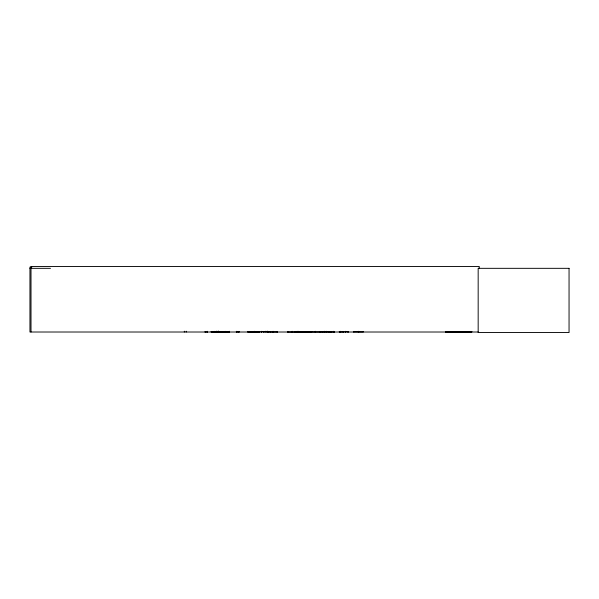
<?xml version="1.0" encoding="UTF-8"?>
<svg xmlns="http://www.w3.org/2000/svg" width="599" height="599" viewBox="0 0 599 599"><rect width="100%" height="100%" fill="white"/><g stroke="black" fill="none" stroke-linecap="round" stroke-linejoin="round"><path stroke-width="0.9" d="M221.226 331.988L221.233 331.479M445.619 331.584L445.544 332.011L445.544 331.584L471.705 331.584L471.705 332.011L471.705 331.584M445.544 331.779L471.705 331.756M310.671 331.928L310.679 331.524M319.656 331.479L319.626 331.943M328.993 331.928L329.023 331.479M287.565 332.011L334.384 331.943M216.351 332.011L216.246 331.344M270.127 331.943L261.194 331.524M330.446 331.943L330.506 331.524M251.812 331.943L251.879 331.524M254.365 331.943L254.358 331.344M254.71 331.943L254.77 331.524M295.741 331.943L295.809 331.524L295.869 332.011M204.851 331.943L207.426 331.943L207.449 331.344M31.822 267.124L29.95 267.124L29.95 332.011L478.287 332.011M29.95 268.33L50.496 268.33M211.994 331.591L228.324 331.591M247.672 331.591L259.667 331.591M299.829 331.591L311.817 331.591M211.964 331.749L228.346 331.749M247.649 331.749L259.689 331.764M299.807 331.749L311.839 331.764M247.664 331.973L259.681 331.973M339.356 332.011L339.356 331.479L339.416 331.876L343.789 331.988M345.151 331.524L348.491 331.943M353.747 331.876L363.383 331.943L363.383 331.479M445.544 331.973L471.713 331.958M225.209 331.928L225.231 331.344M217.063 331.943L216.995 331.524M239.33 331.943L236.493 331.943L236.53 331.344M345.556 331.943L345.586 331.344M261.598 331.943L261.606 331.344M277.547 331.943L270.643 331.943M301.634 331.943L301.589 331.524L301.544 332.011M331.532 331.928L331.509 331.479M329.046 331.943L329.038 331.524M268.532 331.876L268.532 331.524M320.158 331.958L320.061 331.479M479.222 268.33L479.222 266.45L31.006 266.45L31.006 332.011M358.734 331.344L358.734 332.011M358.397 331.344L358.397 332.011M353.747 331.479L353.747 332.011M348.026 331.479L348.026 332.011M345.488 331.344L345.488 332.011M345.091 331.479L345.091 332.011M343.294 331.479L343.294 332.011M340.419 331.344L340.419 332.011M340.277 331.344L340.277 332.011M334.512 331.479L334.512 332.011M333.583 331.344L333.583 332.011M333.448 331.344L333.448 332.011M330.566 331.479L330.566 332.011M326.74 331.344L326.74 332.011M326.418 331.344L326.418 332.011M324.8 331.344L324.8 332.011M324.493 331.344L324.478 332.011M324.186 331.344L324.186 332.011M322.202 331.479L322.202 332.011M319.709 331.479L319.709 332.011M315.531 331.344L315.531 332.011M315.216 331.344L315.216 332.011M310.694 331.479L310.694 332.011M298.811 331.479L298.811 332.011M298.414 331.344L298.414 332.011L298.309 331.344M297.404 331.344L297.404 332.011M297.156 331.344L297.156 332.011M295.007 331.479L295.007 332.011M294.461 331.479L294.461 332.011M292.319 331.344L292.319 332.011M292.072 331.344L292.072 332.011M287.932 331.479L287.932 332.011M277.195 331.479L277.195 332.011M273.211 331.344L273.211 332.011M272.979 331.344L272.979 332.011M270.546 331.479L270.546 332.011M270.224 331.479L270.224 332.011M268.397 331.479L268.464 332.011M267.76 331.21L267.79 332.011M267.558 331.344L267.558 332.011M267.364 331.344L267.356 332.011M265.889 331.21L265.889 332.011M264.024 331.479L264.024 332.011M263.575 331.479L263.575 332.011M261.501 331.344L261.501 332.011M261.127 331.479L261.127 332.011M254.837 331.479L254.837 332.011M254.463 331.344L254.463 332.011M251.939 331.479L251.939 332.011M238.859 331.479L238.859 332.011M236.62 331.344L236.62 332.011M236.365 331.479L236.365 332.011M229.552 331.479L229.552 332.011M229.38 331.344L229.38 332.011L211.597 331.988L211.604 331.479M229.297 331.344L229.297 332.011M227.5 331.479L227.5 332.011M227.058 331.479L227.058 332.011M225.127 331.479L225.127 332.011M218.68 331.21L218.68 332.011M218.313 331.21L218.306 332.011M218.171 331.479L218.171 332.011M218.058 331.344L217.976 332.011M217.924 331.344L217.924 332.011M216.883 331.479L216.928 332.011M216.808 331.21L216.823 332.011M216.576 331.344L216.591 332.011M216.202 331.479L216.202 332.011M215.79 331.479L215.79 332.011M214.809 331.344L214.734 332.011L214.697 331.479M214.202 331.479L214.202 332.011M213.693 331.479L213.693 332.011M213.154 331.479L213.154 332.011M211.118 331.479L211.118 332.011M207.524 331.344L207.561 332.011M205.33 331.479L205.33 332.011M186.192 331.21L186.199 332.011M184.327 331.21L184.327 332.011M569.05 268.33L478.167 268.33L478.167 332.55L569.05 332.55L569.05 268.33"/></g></svg>
